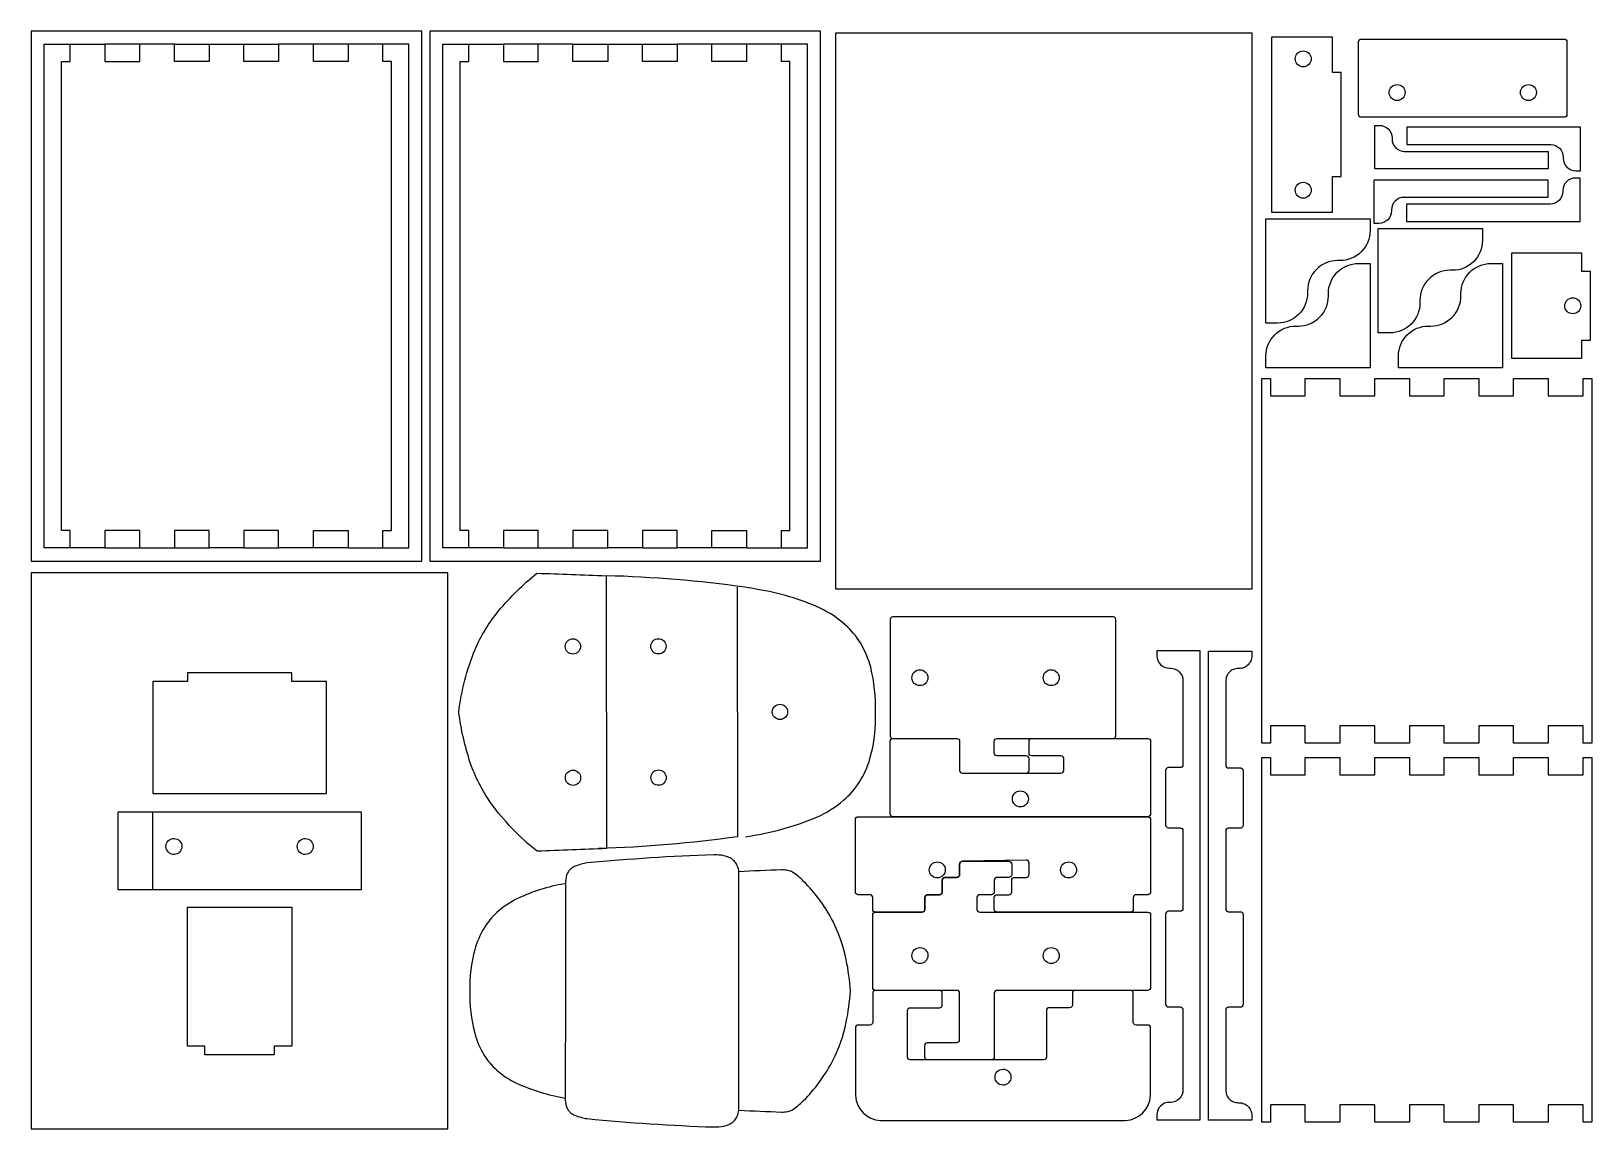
# Model space of a CAD drawing. Extents: x 0 to 11.2, y 0 to 7.9.
import ezdxf

# ---------------------------------------------------------------- set-up
doc = ezdxf.new("R2010")
doc.units = 0

msp = doc.modelspace()

# ---------------------------------------------------------------- linework, layer by layer
for points in [[(0, 7.899), (0, 4.086), (2.812, 4.086), (2.812, 7.899), (0, 7.899)], [(2.869, 7.899), (2.869, 4.086), (5.681, 4.086), (5.681, 7.899), (2.869, 7.899)], [(5.789, 7.885), (5.789, 3.885), (8.789, 3.885), (8.789, 7.885), (5.789, 7.885)], [(8.929, 6.597), (9.367, 6.597), (9.367, 6.852), (9.429, 6.852), (9.429, 7.602), (9.367, 7.602), (9.367, 7.857), (8.929, 7.857), (8.929, 6.597)], [(10.659, 5.543), (10.659, 6.303), (11.16, 6.303), (11.159, 6.173), (11.222, 6.173), (11.222, 5.673), (11.159, 5.673), (11.16, 5.543), (10.659, 5.543)], [(9.046, 2.899), (8.921, 2.899), (8.921, 2.774), (8.859, 2.774), (8.859, 2.899), (8.859, 5.274), (8.859, 5.399), (8.921, 5.399), (8.921, 5.274), (9.046, 5.274), (9.171, 5.274), (9.171, 5.399), (9.421, 5.399), (9.421, 5.274), (9.671, 5.274), (9.671, 5.399), (9.921, 5.399), (9.921, 5.274), (10.171, 5.274), (10.171, 5.399), (10.421, 5.399), (10.421, 5.274), (10.671, 5.274), (10.671, 5.399), (10.921, 5.399), (10.921, 5.274), (11.046, 5.274), (11.171, 5.274), (11.171, 5.399), (11.234, 5.399), (11.234, 5.274), (11.234, 2.899), (11.234, 2.774), (11.171, 2.774), (11.171, 2.899), (11.046, 2.899), (10.921, 2.899), (10.921, 2.774), (10.671, 2.774), (10.671, 2.899), (10.421, 2.899), (10.421, 2.774), (10.171, 2.774), (10.171, 2.899), (9.921, 2.899), (9.921, 2.774), (9.671, 2.774), (9.671, 2.899), (9.421, 2.899), (9.421, 2.774), (9.171, 2.774), (9.171, 2.899), (9.046, 2.899)], [(0.531, 4.18), (0.781, 4.18), (0.781, 4.305), (0.531, 4.305), (0.531, 4.18)], [(2.031, 4.18), (2.031, 4.305), (2.281, 4.305), (2.281, 4.18), (2.031, 4.18)], [(3.4, 4.18), (3.65, 4.18), (3.65, 4.305), (3.4, 4.305), (3.4, 4.18)], [(4.9, 4.18), (4.9, 4.305), (5.15, 4.305), (5.15, 4.18), (4.9, 4.18)], [(0, 4), (0, 0), (3, 0), (3, 4), (0, 4)], [(8.689, 0.187), (8.696, 0.187), (8.705, 0.187), (8.714, 0.186), (8.723, 0.183), (8.731, 0.18), (8.739, 0.177), (8.747, 0.172), (8.753, 0.167), (8.76, 0.161), (8.766, 0.155), (8.771, 0.148), (8.775, 0.14), (8.779, 0.132), (8.782, 0.124), (8.784, 0.116), (8.786, 0.107), (8.786, 0.097), (8.786, 0.062), (8.599, 0.062), (8.474, 0.062), (8.474, 0.187), (8.474, 3.312), (8.474, 3.437), (8.599, 3.437), (8.786, 3.437), (8.786, 3.402), (8.786, 3.393), (8.784, 3.384), (8.782, 3.376), (8.779, 3.367), (8.775, 3.36), (8.771, 3.352), (8.766, 3.345), (8.76, 3.339), (8.753, 3.333), (8.747, 3.328), (8.739, 3.323), (8.731, 3.319), (8.723, 3.316), (8.714, 3.314), (8.705, 3.313), (8.696, 3.312), (8.689, 3.312), (8.68, 3.312), (8.671, 3.311), (8.662, 3.308), (8.654, 3.305), (8.646, 3.302), (8.638, 3.297), (8.631, 3.292), (8.625, 3.286), (8.619, 3.28), (8.614, 3.273), (8.61, 3.265), (8.606, 3.257), (8.603, 3.249), (8.601, 3.241), (8.599, 3.232), (8.599, 3.222), (8.599, 2.617), (8.599, 2.613), (8.6, 2.609), (8.605, 2.602), (8.611, 2.598), (8.615, 2.597), (8.619, 2.597), (8.704, 2.597), (8.708, 2.596), (8.712, 2.595), (8.718, 2.591), (8.722, 2.584), (8.723, 2.581), (8.724, 2.577), (8.724, 2.184), (8.723, 2.18), (8.722, 2.176), (8.718, 2.17), (8.712, 2.165), (8.708, 2.164), (8.704, 2.164), (8.619, 2.164), (8.615, 2.163), (8.611, 2.162), (8.605, 2.158), (8.6, 2.152), (8.599, 2.148), (8.599, 2.144), (8.599, 1.582), (8.599, 1.578), (8.6, 1.575), (8.605, 1.568), (8.611, 1.564), (8.615, 1.563), (8.619, 1.562), (8.704, 1.562), (8.708, 1.562), (8.712, 1.561), (8.718, 1.557), (8.722, 1.55), (8.723, 1.546), (8.724, 1.542), (8.724, 0.895), (8.723, 0.891), (8.722, 0.887), (8.718, 0.881), (8.712, 0.876), (8.708, 0.875), (8.704, 0.875), (8.619, 0.875), (8.615, 0.874), (8.611, 0.873), (8.605, 0.869), (8.6, 0.863), (8.599, 0.859), (8.599, 0.855), (8.599, 0.277), (8.599, 0.268), (8.601, 0.259), (8.603, 0.251), (8.606, 0.242), (8.61, 0.235), (8.614, 0.227), (8.619, 0.22), (8.625, 0.214), (8.631, 0.208), (8.638, 0.203), (8.646, 0.198), (8.654, 0.194), (8.662, 0.191), (8.671, 0.189), (8.68, 0.188), (8.689, 0.187)], [(0.875, 2.413), (2.125, 2.413), (2.125, 3.219), (1.875, 3.219), (1.875, 3.281), (1.125, 3.281), (1.125, 3.219), (0.875, 3.219), (0.875, 2.413)], [(9.046, 0.172), (8.921, 0.172), (8.921, 0.047), (8.859, 0.047), (8.859, 0.172), (8.859, 2.547), (8.859, 2.672), (8.921, 2.672), (8.921, 2.547), (9.046, 2.547), (9.171, 2.547), (9.171, 2.672), (9.421, 2.672), (9.421, 2.547), (9.671, 2.547), (9.671, 2.672), (9.921, 2.672), (9.921, 2.547), (10.171, 2.547), (10.171, 2.672), (10.421, 2.672), (10.421, 2.547), (10.671, 2.547), (10.671, 2.672), (10.921, 2.672), (10.921, 2.547), (11.046, 2.547), (11.171, 2.547), (11.171, 2.672), (11.234, 2.672), (11.234, 2.547), (11.234, 0.172), (11.234, 0.047), (11.171, 0.047), (11.171, 0.172), (11.046, 0.172), (10.921, 0.172), (10.921, 0.047), (10.671, 0.047), (10.671, 0.172), (10.421, 0.172), (10.421, 0.047), (10.171, 0.047), (10.171, 0.172), (9.921, 0.172), (9.921, 0.047), (9.671, 0.047), (9.671, 0.172), (9.421, 0.172), (9.421, 0.047), (9.171, 0.047), (9.171, 0.172), (9.046, 0.172)], [(1.125, 0.594), (1.125, 1.594), (1.875, 1.594), (1.875, 0.594), (1.75, 0.594), (1.75, 0.532), (1.25, 0.532), (1.25, 0.594), (1.125, 0.594)], [(6.433, 1.579), (6.433, 1.664), (6.433, 1.579)]]:
    msp.add_lwpolyline(points, close=True)
for points in [[(0.531, 4.18), (0.281, 4.18), (0.094, 4.18), (0.094, 7.805), (0.281, 7.805), (0.531, 7.805)], [(0.281, 4.18), (0.281, 4.305), (0.219, 4.305), (0.219, 7.68), (0.281, 7.68), (0.281, 7.805)], [(1.281, 7.805), (1.281, 7.68), (1.031, 7.68), (1.031, 7.805), (0.781, 7.805), (0.531, 7.805), (0.531, 7.68), (0.781, 7.68), (0.781, 7.805)], [(1.031, 7.805), (1.281, 7.805), (1.531, 7.805), (1.781, 7.805)], [(2.531, 4.18), (2.719, 4.18), (2.719, 7.805), (2.531, 7.805), (2.281, 7.805), (2.281, 7.68), (2.031, 7.68), (2.031, 7.805), (1.781, 7.805), (1.781, 7.68), (1.531, 7.68), (1.531, 7.805)], [(2.281, 7.805), (2.031, 7.805)], [(2.281, 4.18), (2.531, 4.18), (2.531, 4.305), (2.594, 4.305), (2.594, 7.68), (2.531, 7.68), (2.531, 7.805)], [(3.4, 4.18), (3.15, 4.18), (2.962, 4.18), (2.962, 7.805), (3.15, 7.805), (3.4, 7.805)], [(3.15, 4.18), (3.15, 4.305), (3.087, 4.305), (3.087, 7.68), (3.15, 7.68), (3.15, 7.805)], [(4.15, 7.805), (4.15, 7.68), (3.9, 7.68), (3.9, 7.805), (3.65, 7.805), (3.4, 7.805), (3.4, 7.68), (3.65, 7.68), (3.65, 7.805)], [(3.9, 7.805), (4.15, 7.805), (4.4, 7.805), (4.65, 7.805)], [(5.4, 4.18), (5.587, 4.18), (5.587, 7.805), (5.4, 7.805), (5.15, 7.805), (5.15, 7.68), (4.9, 7.68), (4.9, 7.805), (4.65, 7.805), (4.65, 7.68), (4.4, 7.68), (4.4, 7.805)], [(5.15, 7.805), (4.9, 7.805)], [(5.15, 4.18), (5.4, 4.18), (5.4, 4.305), (5.462, 4.305), (5.462, 7.68), (5.4, 7.68), (5.4, 7.805)], [(2.031, 4.18), (1.781, 4.18), (1.781, 4.305), (1.531, 4.305), (1.531, 4.18), (1.281, 4.18), (1.281, 4.305), (1.031, 4.305), (1.031, 4.18)], [(4.9, 4.18), (4.65, 4.18), (4.65, 4.305), (4.4, 4.305), (4.4, 4.18), (4.15, 4.18), (4.15, 4.305), (3.9, 4.305), (3.9, 4.18)], [(0.781, 4.18), (1.031, 4.18), (1.281, 4.18)], [(1.531, 4.18), (1.781, 4.18)], [(3.65, 4.18), (3.9, 4.18), (4.15, 4.18)], [(4.4, 4.18), (4.65, 4.18)], [(0.875, 1.719), (0.625, 1.719), (0.625, 2.281), (2.375, 2.281), (2.375, 1.719), (0.875, 1.719), (0.875, 2.281)], [(3.845, 1.765), (3.845, 1.734), (3.845, 0.992), (3.844, 0.252), (3.844, 0.221)]]:
    msp.add_lwpolyline(points)
for points in [[(9.156, 7.757, -0.414214), (9.214, 7.7, -0.414214), (9.156, 7.642, -0.414214), (9.099, 7.7, -0.414214), (9.156, 7.757)], [(9.555, 7.299), (9.555, 7.822, -0.414214), (9.575, 7.842), (11.035, 7.842, -0.414214), (11.055, 7.822), (11.055, 7.299, -0.414214), (11.035, 7.279), (9.575, 7.279, -0.414214), (9.555, 7.299)], [(9.833, 7.515, -0.414214), (9.89, 7.458, -0.414214), (9.833, 7.4, -0.414214), (9.775, 7.458, -0.414214), (9.833, 7.515)], [(10.778, 7.515, -0.414214), (10.835, 7.458, -0.414214), (10.778, 7.4, -0.414214), (10.72, 7.458, -0.414214), (10.778, 7.515)], [(9.671, 7.034), (9.671, 7.221), (9.706, 7.221, -0.414214), (9.796, 7.131), (9.796, 7.124, 0.414214), (9.886, 7.034), (10.921, 7.034), (10.921, 6.909), (9.671, 6.909), (9.671, 7.034)], [(10.938, 7.083, -0.414214), (11.028, 6.993), (11.028, 6.985, 0.414214), (11.118, 6.895), (11.153, 6.895), (11.153, 7.083), (11.153, 7.208), (9.903, 7.208), (9.903, 7.083), (10.938, 7.083)], [(9.156, 6.812, -0.414214), (9.214, 6.755, -0.414214), (9.156, 6.697, -0.414214), (9.099, 6.755, -0.414214), (9.156, 6.812)], [(9.667, 6.828), (10.917, 6.828), (10.917, 6.703), (9.882, 6.703, 0.414214), (9.792, 6.613), (9.792, 6.606, -0.414214), (9.702, 6.516), (9.667, 6.516), (9.667, 6.703), (9.667, 6.828)], [(10.935, 6.655), (9.9, 6.655), (9.9, 6.53), (11.15, 6.53), (11.15, 6.655), (11.15, 6.842), (11.115, 6.842, 0.414214), (11.025, 6.752), (11.025, 6.745, -0.414214), (10.935, 6.655)], [(9.404, 6.248, 0.414214), (9.188, 6.032), (9.188, 6.014, -0.414214), (8.972, 5.798), (8.888, 5.798), (8.888, 6.248), (8.888, 6.548), (9.188, 6.548), (9.638, 6.548), (9.638, 6.464, -0.414214), (9.422, 6.248), (9.404, 6.248)], [(10.213, 6.178, 0.414214), (9.997, 5.962), (9.997, 5.944, -0.414214), (9.781, 5.728), (9.697, 5.728), (9.697, 6.178), (9.697, 6.478), (9.997, 6.478), (10.447, 6.478), (10.447, 6.394, -0.414214), (10.231, 6.178), (10.213, 6.178)], [(9.122, 5.777, 0.414214), (9.338, 5.993), (9.338, 6.011, -0.414214), (9.554, 6.227), (9.638, 6.227), (9.638, 5.777), (9.638, 5.477), (9.338, 5.477), (8.888, 5.477), (8.888, 5.561, -0.414214), (9.104, 5.777), (9.122, 5.777)], [(10.076, 5.777, 0.414214), (10.292, 5.993), (10.292, 6.011, -0.414214), (10.508, 6.227), (10.592, 6.227), (10.592, 5.777), (10.592, 5.477), (10.292, 5.477), (9.842, 5.477), (9.842, 5.561, -0.414214), (10.058, 5.777), (10.076, 5.777)], [(11.097, 5.98, -0.414214), (11.154, 5.923, -0.414214), (11.097, 5.865, -0.414214), (11.039, 5.923, -0.414214), (11.097, 5.98)], [(3.899, 3.526, -0.414214), (3.954, 3.471, -0.414214), (3.899, 3.416, -0.414214), (3.844, 3.471, -0.414214), (3.899, 3.526)], [(4.515, 3.527, -0.414214), (4.57, 3.472, -0.414214), (4.515, 3.417, -0.414214), (4.46, 3.472, -0.414214), (4.515, 3.527)], [(8.201, 0.19), (8.193, 0.19, 0.414214), (8.103, 0.1), (8.103, 0.065), (8.291, 0.065), (8.416, 0.065), (8.416, 0.19), (8.416, 3.315), (8.416, 3.44), (8.291, 3.44), (8.103, 3.44), (8.103, 3.405, 0.414214), (8.193, 3.315), (8.201, 3.315, -0.414214), (8.291, 3.225), (8.291, 2.619, -0.414214), (8.271, 2.599), (8.186, 2.599, 0.414214), (8.166, 2.579), (8.166, 2.186, 0.414214), (8.186, 2.166), (8.271, 2.166, -0.414214), (8.291, 2.146), (8.291, 1.585, -0.414214), (8.271, 1.565), (8.186, 1.565, 0.414214), (8.166, 1.545), (8.166, 0.897, 0.414214), (8.186, 0.877), (8.271, 0.877, -0.414214), (8.291, 0.857), (8.291, 0.28, -0.414214), (8.201, 0.19)], [(6.397, 3.304, -0.414214), (6.455, 3.246, -0.414214), (6.397, 3.189, -0.414214), (6.34, 3.246, -0.414214), (6.397, 3.304)], [(7.342, 3.304, -0.414214), (7.4, 3.246, -0.414214), (7.342, 3.189, -0.414214), (7.285, 3.246, -0.414214), (7.342, 3.304)], [(5.39, 3.055, -0.414214), (5.445, 3, -0.414214), (5.39, 2.945, -0.414214), (5.335, 3, -0.414214), (5.39, 3.055)], [(3.9, 2.581, -0.414214), (3.955, 2.526, -0.414214), (3.9, 2.471, -0.414214), (3.845, 2.526, -0.414214), (3.9, 2.581)], [(4.516, 2.582, -0.414214), (4.571, 2.527, -0.414214), (4.516, 2.472, -0.414214), (4.461, 2.527, -0.414214), (4.516, 2.582)], [(7.12, 2.431, -0.414214), (7.178, 2.374, -0.414214), (7.12, 2.316, -0.414214), (7.063, 2.374, -0.414214), (7.12, 2.431)], [(5.933, 0.239, 0.378487), (6.113, 0.059), (7.877, 0.059), (7.877, 0.059, 0.379429), (8.058, 0.239), (8.058, 0.726, 0.414214), (8.038, 0.746), (7.953, 0.746, -0.414214), (7.933, 0.766), (7.933, 0.976, 0.414214), (7.913, 0.996), (7.515, 0.996, 0.414214), (7.495, 0.976), (7.495, 0.891, -0.414214), (7.475, 0.871), (7.328, 0.871, 0.414214), (7.308, 0.851), (7.308, 0.516, -0.414214), (7.288, 0.496), (6.328, 0.496, -0.414214), (6.308, 0.516), (6.308, 0.851, -0.414214), (6.328, 0.871), (6.538, 0.871, 0.414214), (6.558, 0.891), (6.558, 0.976, 0.414214), (6.538, 0.996), (6.078, 0.996, -0.414214), (6.058, 1.016), (6.058, 1.539, -0.414214), (6.078, 1.559, -0.414214), (6.058, 1.579), (6.058, 1.664, 0.414214), (6.038, 1.684), (5.953, 1.684, -0.414214), (5.933, 1.704), (5.933, 2.226, -0.414214), (5.953, 2.246), (7.788, 2.246), (8.038, 2.246, -0.414214), (8.058, 2.226), (8.058, 1.704, -0.414214), (8.038, 1.684), (7.953, 1.684, 0.414214), (7.933, 1.664), (7.933, 1.579, -0.414214), (7.913, 1.559), (6.953, 1.559, -0.414214), (6.933, 1.579), (6.933, 1.664, -0.414214), (6.953, 1.684), (7.038, 1.684, 0.414214), (7.058, 1.704), (7.058, 1.789, -0.414214), (7.078, 1.809), (7.163, 1.809, 0.414214), (7.183, 1.829), (7.183, 1.914, 0.414214), (7.163, 1.934), (6.703, 1.925, 0.414214), (6.683, 1.905), (6.683, 1.829, -0.414214), (6.663, 1.809), (6.578, 1.809, 0.414214), (6.558, 1.789), (6.558, 1.704, -0.414214), (6.538, 1.684), (6.453, 1.684, 0.414214), (6.433, 1.664, -0.414214), (6.453, 1.684), (6.538, 1.684, 0.414214), (6.558, 1.704), (6.558, 1.789, -0.414214), (6.578, 1.809), (6.663, 1.809, 0.414214), (6.683, 1.829), (6.683, 1.905, -0.414214), (6.703, 1.925), (7.038, 1.925, -0.414214), (7.058, 1.905), (7.058, 1.829, -0.414214), (7.038, 1.809), (6.953, 1.809, 0.414214), (6.933, 1.789), (6.933, 1.704, -0.414214), (6.913, 1.684), (6.828, 1.684, 0.414214), (6.808, 1.664), (6.808, 1.579, 0.414214), (6.828, 1.559), (8.038, 1.559, -0.414214), (8.058, 1.539), (8.058, 1.016, -0.414214), (8.038, 0.996), (7.913, 0.996), (7.515, 0.996), (6.953, 0.996, 0.414214), (6.933, 0.976), (6.933, 0.516, -0.414214), (6.913, 0.496), (6.453, 0.496, -0.414214), (6.433, 0.516), (6.433, 0.601, -0.414214), (6.453, 0.621), (6.663, 0.621, 0.414214), (6.683, 0.641), (6.683, 0.976, 0.414214), (6.663, 0.996), (6.538, 0.996), (6.078, 0.996, 0.414214), (6.058, 0.976), (6.058, 0.766, -0.414214), (6.038, 0.746), (5.953, 0.746, 0.414214), (5.933, 0.726), (5.933, 0.239)], [(1.028, 2.089, -0.414214), (1.085, 2.031, -0.414214), (1.028, 1.974, -0.414214), (0.97, 2.031, -0.414214), (1.028, 2.089)], [(1.973, 2.089, -0.414214), (2.03, 2.031, -0.414214), (1.973, 1.974, -0.414214), (1.915, 2.031, -0.414214), (1.973, 2.089)], [(6.523, 1.92, -0.414214), (6.58, 1.863, -0.414214), (6.523, 1.805, -0.414214), (6.465, 1.863, -0.414214), (6.523, 1.92)], [(7.468, 1.92, -0.414214), (7.525, 1.863, -0.414214), (7.468, 1.805, -0.414214), (7.41, 1.863, -0.414214), (7.468, 1.92)], [(6.078, 1.559), (6.413, 1.559, 0.414214), (6.433, 1.579, -0.414214), (6.413, 1.559), (6.078, 1.559)], [(6.398, 1.304, -0.414214), (6.455, 1.246, -0.414214), (6.398, 1.189, -0.414214), (6.34, 1.246, -0.414214), (6.398, 1.304)], [(7.343, 1.304, -0.414214), (7.4, 1.246, -0.414214), (7.343, 1.189, -0.414214), (7.285, 1.246, -0.414214), (7.343, 1.304)], [(6.995, 0.429, -0.414214), (7.053, 0.371, -0.414214), (6.995, 0.314, -0.414214), (6.938, 0.371, -0.414214), (6.995, 0.429)]]:
    msp.add_lwpolyline(points, format="xyb", close=True)
for points in [[(5.141, 2.102, 0.06524), (5.656, 2.243, 0.07083), (5.848, 2.364, 0.071262), (5.961, 2.493, 0.071382), (6.038, 2.664, 0.068102), (6.078, 2.954, 0.007045), (6.078, 3, 0.069237), (6.043, 3.321, 0.070665), (5.969, 3.496, 0.072277), (5.86, 3.627, 0.070698), (5.68, 3.746, 0.065868), (5.228, 3.882, 0.005548), (5.14, 3.897, 0.028017), (4.14, 3.98), (4.141, 2.017, -0.002498), (3.641, 1.998, -0.067206), (3.307, 2.347, -0.069377), (3.161, 2.634, -0.048412), (3.078, 2.998, -0.067705), (3.195, 3.449, -0.069275), (3.365, 3.727, -0.048213), (3.64, 3.998, -0.002498), (4.14, 3.98)], [(5.083, 3.897), (5.084, 2.102, -0.028017), (4.084, 2.017)], [(7.163, 2.559), (7.413, 2.559, 0.414214), (7.433, 2.579), (7.433, 2.664, 0.414214), (7.413, 2.684), (7.203, 2.684, -0.414214), (7.183, 2.704), (7.183, 2.789, -0.414214), (7.203, 2.809), (8.038, 2.809, -0.414214), (8.058, 2.789), (8.058, 2.266, -0.414214), (8.038, 2.246), (6.203, 2.246, -0.414214), (6.183, 2.266), (6.183, 2.789, -0.414214), (6.203, 2.809), (6.663, 2.809, -0.414214), (6.683, 2.789), (6.683, 2.579, 0.414214), (6.703, 2.559), (7.163, 2.559, 0.414214), (7.183, 2.579), (7.183, 2.664, 0.414214), (7.163, 2.684), (6.953, 2.684, -0.414214), (6.933, 2.704), (6.933, 2.789, -0.414214), (6.953, 2.809), (7.788, 2.809, 0.414214), (7.808, 2.829), (7.808, 3.664, 0.414214), (7.788, 3.684), (6.203, 3.684, 0.414214), (6.183, 3.664), (6.183, 2.829, 0.414214), (6.203, 2.809)], [(5.094, 0.134, 0.002562), (5.401, 0.12, 0.047699), (5.446, 0.125, 0.070774), (5.479, 0.136, 0.063971), (5.556, 0.2), (5.576, 0.219, 0.067283), (5.771, 0.491, 0.068749), (5.867, 0.767, 0.033873), (5.897, 0.99, 0.033875), (5.867, 1.216, 0.068752), (5.772, 1.492, 0.067284), (5.577, 1.765), (5.558, 1.783, 0.06397), (5.48, 1.847, 0.070772), (5.447, 1.859, 0.047697), (5.402, 1.863, 0.002562), (5.095, 1.85, 0.070268), (5.083, 1.893, 0.072973), (5.065, 1.922, 0.072392), (5.04, 1.944, 0.068763), (5.004, 1.96, 0.067239), (4.933, 1.971, 0.006312), (4.918, 1.971), (4.913, 1.971, 0.015808), (4.003, 1.913, 0.055961), (3.915, 1.889, 0.068949), (3.884, 1.87, 0.070856), (3.867, 1.851, 0.071389), (3.854, 1.825, 0.068853), (3.845, 1.765), (3.836, 1.763, 0.066843), (3.501, 1.657, 0.069977), (3.352, 1.556, 0.069265), (3.26, 1.444, 0.069172), (3.193, 1.29, 0.069066), (3.157, 0.993, 0.067557), (3.193, 0.687, 0.071016), (3.259, 0.532, 0.072087), (3.352, 0.422, 0.068655), (3.494, 0.328, 0.065134), (3.844, 0.221, 0.06885), (3.853, 0.161, 0.071387), (3.866, 0.134, 0.070856), (3.883, 0.115, 0.068951), (3.914, 0.097, 0.055963), (4.002, 0.073, 0.015809), (4.912, 0.013), (4.916, 0.013, 0.006313), (4.932, 0.013, 0.067242), (5.003, 0.024, 0.068765), (5.039, 0.04, 0.072393), (5.064, 0.062, 0.072971), (5.082, 0.091, 0.070265), (5.094, 0.134), (5.094, 0.163), (5.095, 0.991), (5.095, 1.821), (5.095, 1.85)]]:
    msp.add_lwpolyline(points, format="xyb")

doc.saveas('drawing.dxf')
